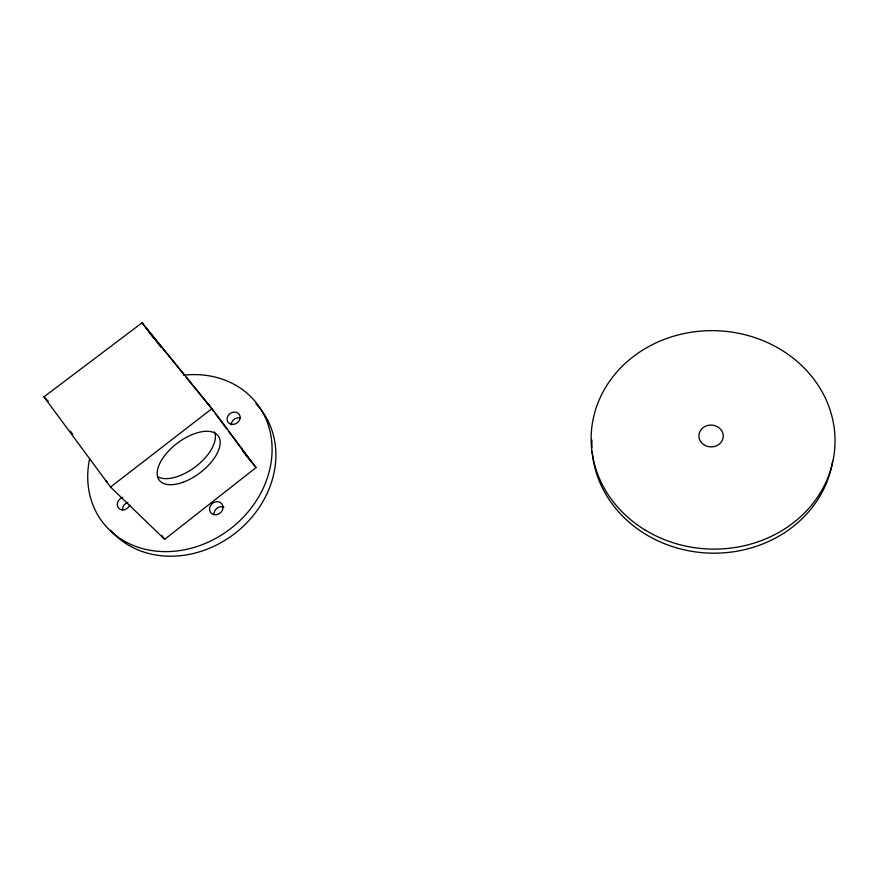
<?xml version="1.0" encoding="UTF-8"?>
<svg xmlns="http://www.w3.org/2000/svg" width="879" height="879" viewBox="0 0 879 879"><rect width="100%" height="100%" fill="white"/><g stroke="black" fill="none" stroke-linecap="round" stroke-linejoin="round"><path stroke-width="1.32" d="M164.659 539.332L256.031 467.595L211.971 408.647L142.09 322.78L43.95 396.868L110.534 487.054L164.659 539.332L161.703 535.377M110.534 487.054L211.971 408.647M105.81 480.659L107.425 482.219M43.95 396.868L48.235 401.187M145.672 327.526L150.232 333.141M184.557 375.311L151.089 334.196L153.495 337.459M186.271 377.421L210.301 406.944M242.879 451.399L256.031 467.595M142.09 322.78L153.869 338.382M155.122 339.613L160.835 347.172M207.015 402.56L213.597 411.339M215.234 413.537L226.749 428.93M228.397 431.128L251.427 461.914M70.32 431.084L72.748 434.358M832.622 461.145A121.016 108.513 2.6 0 1 708.639 553.067A121.016 108.513 2.6 0 1 592.193 451.487M591.952 447.675A121.016 108.513 2.6 0 1 591.93 440.049M255.965 403.791A96.415 82.307 -37.7 0 1 239.868 529.356A96.415 82.307 -37.7 0 1 110.589 530.235M214.498 431.93A36.764 18.8 -36.9 0 1 196.709 465.804A36.764 18.8 -36.9 0 1 157.868 476.857M183.766 375.157A97.305 82.857 -37.6 0 1 271.677 457.893A97.305 82.857 -37.6 0 1 166.131 551.627A97.305 82.857 -37.6 0 1 89.636 458.761M231.188 424.777A6.79 5.823 -33.7 0 1 240.264 417.954M122.566 510.501A6.988 5.911 -41.4 0 1 127.894 502.359M129.828 505.205A7.054 5.955 -41.2 0 1 118.621 508.161A7.054 5.955 -41.2 0 1 122.752 497.371M213.982 514.698A7.032 6.131 -39.1 0 1 216.97 508.271A7.032 6.131 -39.1 0 1 223.914 507.139M644.911 529.883A121.983 109.216 2.4 0 0 834.753 448.488A121.983 109.216 2.4 0 0 659.602 341.272A121.983 109.216 2.4 0 0 644.911 529.883M703.639 444.565A12.185 10.911 2.2 0 0 723.153 437.522A12.185 10.911 2.2 0 0 706.43 425.854A12.185 10.911 2.2 0 0 703.639 444.565M182.865 482.296A36.863 18.668 -37 0 0 218.41 436.226A36.863 18.668 -37 0 0 164.747 455.487A36.863 18.668 -37 0 0 182.865 482.296M233.44 424.392A6.856 5.867 -33.6 0 0 239.396 414.558A6.856 5.867 -33.6 0 0 228.024 415.8A6.856 5.867 -33.6 0 0 233.44 424.392M216.663 514.654A7.098 6.175 -39 0 0 221.926 503.909A7.098 6.175 -39 0 0 210.246 506.095A7.098 6.175 -39 0 0 216.663 514.654"/></g></svg>
